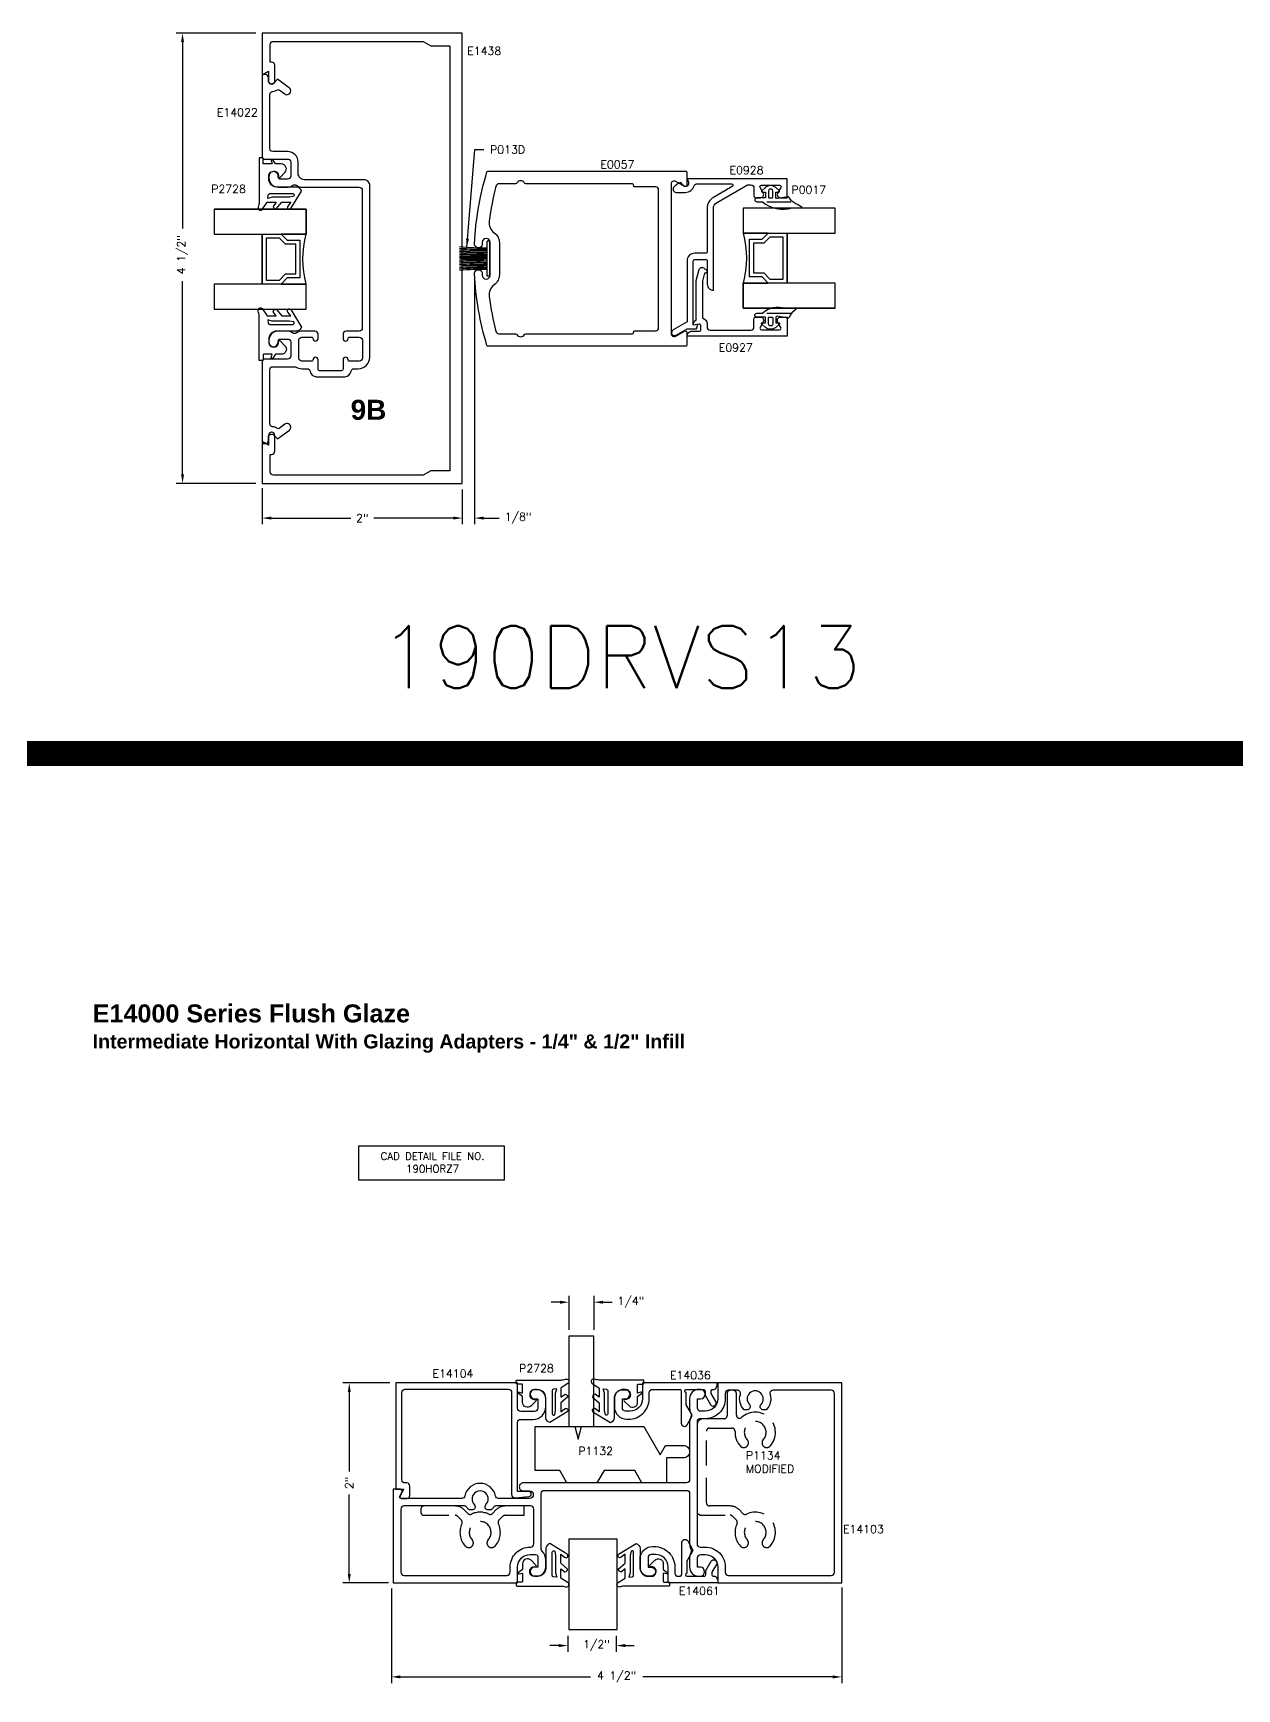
# Model space of a CAD drawing. Extents: x 0 to 139, y -24 to 89.
# Drawn here: x 56.32 to 68.36, y 30.19 to 46.74 of the extents above; entities that cross this region are included whole.
import ezdxf

# ---------------------------------------------------------------- set-up
doc = ezdxf.new("R2010")
doc.units = 0
doc.header["$MEASUREMENT"] = 0
doc.linetypes.add('HIDDEN', pattern=[0.375, 0.25, -0.125])
doc.layers.get('DEFPOINTS').update_dxf_attribs({"linetype": 'CONTINUOUS'})
for name, color, linetype in [('R-ANNO-DIMS', 3, 'CONTINUOUS'), ('R-ANNO-TEXT', 6, 'CONTINUOUS'), ('R-DET1', 4, 'CONTINUOUS'), ('R-DET2', 2, 'CONTINUOUS'), ('R-DET3', 5, 'CONTINUOUS'), ('R-OTLN', 1, 'CONTINUOUS'), ('R-PAT1', 5, 'CONTINUOUS'), ('TITLE', 7, 'CONTINUOUS')]:
    doc.layers.add(name, color=color, linetype=linetype)
doc.styles.get("Standard").update_dxf_attribs({"font": 'simplex'})
doc.dimstyles.new('1X', dxfattribs={"dimtxt": 0.08, "dimasz": 0.09, "dimexe": 0.0625, "dimexo": 0.0625, "dimgap": 0.062, "dimtad": 0, "dimdec": 5, "dimzin": 4, "dimtxsty": 'STANDARD', "dimcen": 0, "dimclrd": 256, "dimclre": 256, "dimclrt": 256, "dimazin": 3, "dimtfac": 1, "dimtdec": 5, "dimtofl": 0, "dimtmove": 0, "dimatfit": 3, "dimtolj": 1, "dimtzin": 4})

# ---------------------------------------------------------------- blocks, each defined once
blk = doc.blocks.new('*D50')
at = {"layer": 'DEFPOINTS', "color": 0}
for p in [(60.735, 44.331), (60.613, 42.236), (60.735, 41.889)]:
    blk.add_point(p, dxfattribs=at)
at = {"layer": 'R-ANNO-DIMS'}
for p, q in [((60.735, 44.268), (60.735, 41.827)), ((60.613, 42.173), (60.613, 41.827)), ((60.523, 41.889), (60.433, 41.889)), ((60.825, 41.889), (60.982, 41.889))]:
    blk.add_line(p, q, dxfattribs=at)
for points in [[(60.523, 41.904), (60.523, 41.874), (60.613, 41.889)], [(60.825, 41.904), (60.825, 41.874), (60.735, 41.889)]]:
    blk.add_solid(points, dxfattribs=at)
at = {"layer": 'R-ANNO-DIMS', "insert": (61.17, 41.889), "char_height": 0.08, "attachment_point": 5}
blk.add_mtext('\\A1;1/8"', dxfattribs=at)
blk = doc.blocks.new('*D48')
at = {"layer": 'DEFPOINTS', "color": 0}
for p in [(57.816, 46.736), (58.613, 46.736), (58.613, 42.236)]:
    blk.add_point(p, dxfattribs=at)
at = {"layer": 'R-ANNO-DIMS'}
for p, q in [((58.55, 46.736), (57.753, 46.736)), ((57.816, 46.646), (57.816, 44.782)), ((57.816, 42.326), (57.816, 44.258)), ((58.55, 42.236), (57.753, 42.236))]:
    blk.add_line(p, q, dxfattribs=at)
for points in [[(57.801, 46.646), (57.831, 46.646), (57.816, 46.736)], [(57.801, 42.326), (57.831, 42.326), (57.816, 42.236)]]:
    blk.add_solid(points, dxfattribs=at)
at = {"layer": 'R-ANNO-DIMS', "insert": (57.816, 44.52), "char_height": 0.08, "attachment_point": 5, "rotation": 90}
blk.add_mtext('\\A1;4 1/2"', dxfattribs=at)
blk = doc.blocks.new('*D49')
at = {"layer": 'DEFPOINTS', "color": 0}
for p in [(58.613, 42.25), (60.613, 42.236), (58.613, 41.889)]:
    blk.add_point(p, dxfattribs=at)
at = {"layer": 'R-ANNO-DIMS'}
for p, q in [((58.613, 42.188), (58.613, 41.827)), ((60.613, 42.173), (60.613, 41.827)), ((58.703, 41.889), (59.497, 41.889)), ((60.523, 41.889), (59.728, 41.889))]:
    blk.add_line(p, q, dxfattribs=at)
for points in [[(58.703, 41.904), (58.703, 41.874), (58.613, 41.889)], [(60.523, 41.904), (60.523, 41.874), (60.613, 41.889)]]:
    blk.add_solid(points, dxfattribs=at)
at = {"layer": 'R-ANNO-DIMS', "insert": (59.613, 41.889), "char_height": 0.08, "attachment_point": 5}
blk.add_mtext('\\A1;2"', dxfattribs=at)
blk = doc.blocks.new('*D64')
at = {"layer": 'DEFPOINTS', "color": 0}
for p in [(59.904, 31.251), (64.407, 31.263), (64.407, 30.307)]:
    blk.add_point(p, dxfattribs=at)
at = {"layer": 'R-ANNO-DIMS'}
for p, q in [((59.904, 31.189), (59.904, 30.244)), ((64.407, 31.2), (64.407, 30.244)), ((59.994, 30.307), (61.894, 30.307)), ((64.317, 30.307), (62.418, 30.307))]:
    blk.add_line(p, q, dxfattribs=at)
for points in [[(59.994, 30.322), (59.994, 30.292), (59.904, 30.307)], [(64.317, 30.322), (64.317, 30.292), (64.407, 30.307)]]:
    blk.add_solid(points, dxfattribs=at)
at = {"layer": 'R-ANNO-DIMS', "insert": (62.156, 30.307), "char_height": 0.08, "attachment_point": 5}
blk.add_mtext('\\A1;4 1/2"', dxfattribs=at)
blk = doc.blocks.new('*D65')
at = {"layer": 'DEFPOINTS', "color": 0}
for p in [(59.483, 33.245), (59.949, 33.245), (59.939, 31.246)]:
    blk.add_point(p, dxfattribs=at)
at = {"layer": 'R-ANNO-DIMS'}
for p, q in [((59.887, 33.245), (59.42, 33.245)), ((59.483, 33.155), (59.483, 32.361)), ((59.483, 31.336), (59.483, 32.13)), ((59.876, 31.246), (59.42, 31.246))]:
    blk.add_line(p, q, dxfattribs=at)
for points in [[(59.468, 33.155), (59.498, 33.155), (59.483, 33.245)], [(59.468, 31.336), (59.498, 31.336), (59.483, 31.246)]]:
    blk.add_solid(points, dxfattribs=at)
at = {"layer": 'R-ANNO-DIMS', "insert": (59.483, 32.246), "char_height": 0.08, "attachment_point": 5, "rotation": 90}
blk.add_mtext('\\A1;2"', dxfattribs=at)
blk = doc.blocks.new('*D205')
at = {"layer": 'DEFPOINTS', "color": 0}
for p in [(61.667, 30.78), (62.152, 30.78), (62.152, 30.62)]:
    blk.add_point(p, dxfattribs=at)
at = {"layer": 'R-ANNO-DIMS'}
for p, q in [((61.577, 30.62), (61.487, 30.62)), ((61.667, 30.717), (61.667, 30.557)), ((62.152, 30.717), (62.152, 30.557)), ((62.242, 30.62), (62.332, 30.62))]:
    blk.add_line(p, q, dxfattribs=at)
for points in [[(61.577, 30.635), (61.577, 30.605), (61.667, 30.62)], [(62.242, 30.635), (62.242, 30.605), (62.152, 30.62)]]:
    blk.add_solid(points, dxfattribs=at)
at = {"layer": 'R-ANNO-DIMS', "insert": (61.953, 30.62), "char_height": 0.08, "attachment_point": 5}
blk.add_mtext('\\A1;1/2"', dxfattribs=at)
blk = doc.blocks.new('*D206')
at = {"layer": 'DEFPOINTS', "color": 0}
for p in [(61.93, 34.052), (61.68, 33.714), (61.93, 33.714)]:
    blk.add_point(p, dxfattribs=at)
at = {"layer": 'R-ANNO-DIMS'}
for p, q in [((61.68, 33.776), (61.68, 34.115)), ((61.93, 33.776), (61.93, 34.115)), ((61.59, 34.052), (61.5, 34.052)), ((62.02, 34.052), (62.11, 34.052))]:
    blk.add_line(p, q, dxfattribs=at)
for points in [[(61.59, 34.067), (61.59, 34.037), (61.68, 34.052)], [(62.02, 34.067), (62.02, 34.037), (61.93, 34.052)]]:
    blk.add_solid(points, dxfattribs=at)
at = {"layer": 'R-ANNO-DIMS', "insert": (62.298, 34.052), "char_height": 0.08, "attachment_point": 5}
blk.add_mtext('\\A1;1/4"', dxfattribs=at)
blk = doc.blocks.new('P013')
at = {"layer": 'R-DET2'}
for p, q in [((60.863, 44.307), (60.863, 44.657)), ((60.888, 44.657), (60.863, 44.657)), ((60.888, 44.307), (60.888, 44.657)), ((60.863, 44.482), (60.587, 44.482)), ((60.888, 44.307), (60.863, 44.307))]:
    blk.add_line(p, q, dxfattribs=at)
for centre, radius, start, end in [((60.806, 46.559), 1.969, 263.6003, 271.6641), ((60.806, 46.545), 1.969, 263.6003, 271.6641), ((60.793, 47.227), 2.661, 265.5435, 271.5038), ((60.793, 47.211), 2.661, 265.5435, 271.5038), ((60.782, 48.19), 3.652, 266.9284, 271.2698), ((60.782, 48.175), 3.652, 266.9284, 271.2698), ((60.737, 49.396), 4.887, 268.2351, 271.4785), ((60.725, 53.24), 8.744, 269.0929, 270.9054), ((60.725, 35.725), 8.744, 89.0946, 90.9071), ((60.737, 39.569), 4.887, 88.5215, 91.7649), ((60.782, 40.79), 3.652, 88.7302, 93.0716), ((60.782, 40.775), 3.652, 88.7302, 93.0716), ((60.793, 41.753), 2.661, 88.4962, 94.4565), ((60.793, 41.738), 2.661, 88.4962, 94.4565), ((60.806, 42.419), 1.969, 88.3359, 96.3997), ((60.806, 42.406), 1.969, 88.3359, 96.3997)]:
    blk.add_arc(centre, radius, start, end, dxfattribs=at)
blk = doc.blocks.new('P2728_GASKET')
at = {"layer": 'R-DET2'}
blk.add_lwpolyline([(86.461, 33.362), (86.567, 33.537, 0.301952), (86.52, 33.577), (86.32, 33.577, -0.414214), (86.24, 33.657), (86.24, 33.695, -0.388879), (86.276, 33.735), (86.292, 33.736, -0.440011), (86.336, 33.696), (86.336, 33.682, 0.668179), (86.353, 33.675), (86.401, 33.724, 0.668179), (86.366, 33.809), (86.307, 33.809), (86.279, 33.849, 0.836323), (86.264, 33.842), (86.273, 33.809), (86.189, 33.809, -0.414214), (86.183, 33.815), (86.183, 33.865, 0.414214), (86.177, 33.871), (86.149, 33.871, 0.414214), (86.143, 33.865), (86.143, 33.427, -0.083245), (86.135, 33.378), (86.135, 33.378)], format="xyb", dxfattribs=at)
blk.add_lwpolyline([(86.235, 33.499, -0.372312), (86.249, 33.512), (86.48, 33.512, -0.668179), (86.49, 33.486), (86.448, 33.478), (86.274, 33.478), (86.23, 33.465)], format="xyb", close=True, dxfattribs=at)
for points in [[(86.174, 33.352), (86.223, 33.426), (86.314, 33.426), (86.283, 33.384)], [(86.313, 33.359), (86.371, 33.426), (86.462, 33.426), (86.431, 33.388)]]:
    blk.add_lwpolyline(points, dxfattribs=at)
at = {"layer": 'R-DET2', "ltscale": 0.1}
for centre, radius, start, end in [((86.157, 33.369), 0.0237, 157.7655, 314.5007), ((86.313, 33.388), 0.0297, 188.4603, 270), ((86.446, 33.375), 0.0199, 139.7022, 319.7022)]:
    blk.add_arc(centre, radius, start, end, dxfattribs=at)

msp = doc.modelspace()

# ---------------------------------------------------------------- linework, layer by layer
at = {"layer": 'R-ANNO-TEXT'}
msp.add_lwpolyline([(59.5788468, 35.6140928), (61.0303268, 35.6140928), (61.0303268, 35.27203), (59.5788468, 35.27203)], close=True, dxfattribs=at)
at = {"layer": 'R-DET1'}
for points in [[(58.9723156, 45.3330993), (58.9723156, 45.4350993), (58.9723156, 45.4460993, 0.414151258), (58.8663156, 45.5520993), (58.7183156, 45.5520993, -0.4133333333), (58.6883156, 45.5820993), (58.6883156, 46.1217993, -0.3842927381), (58.7163156, 46.1525993, 0.1250270914), (58.7645156, 46.1695993, -0.3082190999), (58.7817156, 46.1690993), (58.8374156, 46.1275993, 0.6157428407), (58.8973156, 46.1576993), (58.8973156, 46.1608993, 0.2391768851), (58.8848156, 46.1857993), (58.7661156, 46.2740993), (58.7282156, 46.2361993, -0.667873573), (58.6753156, 46.2580993), (58.6753156, 46.2900993, 0.4161327233), (58.6443156, 46.3210993), (58.6133156, 46.3210993), (58.6133156, 45.4970993, 0.4142135624), (58.6333156, 45.4770993), (58.8663156, 45.4770993, -0.4161327233), (58.8973156, 45.4460993), (58.8973156, 45.3070993, -0.4129032258), (58.8663156, 45.2760993), (58.7923156, 45.2760993, -0.4142135624), (58.7723156, 45.2960993), (58.7723156, 45.3044993, 1.0118394562), (58.6793156, 45.3055993), (58.6793156, 45.2890993, 0.4139789032), (58.7723156, 45.1960993), (58.8526156, 45.1960993, 0.1438656715), (58.9201156, 45.2159993, -0.2925397147), (58.9536156, 45.2159993, 0.1430626198), (59.0211156, 45.1960993), (59.5823156, 45.1960993, -0.4161327233), (59.6133156, 45.1650993), (59.6133156, 43.7890993, -0.4129032258), (59.5823156, 43.7580993), (59.4519233, 43.7570997, 0.4142135624), (59.4209233, 43.7260997), (59.4209233, 43.6820997, 0.4142135624), (59.4459233, 43.6570997, 0.4142135624), (59.4709233, 43.6820997, -0.4142135624), (59.4859233, 43.6970997), (59.5829233, 43.6970997, -0.4142135624), (59.6139233, 43.6660997), (59.6139233, 43.4880997, -0.4142135624), (59.5829233, 43.4570997), (59.4859233, 43.4570997, -0.4142135624), (59.4709233, 43.4720997, 0.4142135624), (59.4459233, 43.4970997, 0.4142135624), (59.4209233, 43.4720997), (59.4209233, 43.3770994, -0.4142135624), (59.4059233, 43.3620994), (59.1859233, 43.3620994, -0.4142135624), (59.1709233, 43.3770994), (59.1709233, 43.4720997, 0.4142135624), (59.1459233, 43.4970997, 0.4142135624), (59.1209233, 43.4720997, -0.4142135624), (59.1059233, 43.4570997), (59.0089233, 43.4570997, -0.4142135624), (58.9779233, 43.4880997), (58.9779233, 43.6660997, -0.4142135624), (59.0089233, 43.6970997), (59.1059233, 43.6970997, -0.4142135624), (59.1209233, 43.6820997, 0.4142135624), (59.1459233, 43.6570997, 0.4142135624), (59.1709233, 43.6820997), (59.1709233, 43.7260997, 0.4142135794), (59.1399233, 43.7570997), (59.0211156, 43.7580993), (59.0211156, 43.7580993, 0.1444870806), (58.9536156, 43.7382993, -0.2925397147), (58.9201156, 43.7382993, 0.1452865705), (58.8526156, 43.7580993), (58.7723156, 43.7580993, 0.4150537634), (58.6793156, 43.6650993), (58.6793156, 43.6485993, 1.0129010917), (58.7723156, 43.6497993), (58.7723156, 43.6580993, -0.4142135624), (58.7923156, 43.6780993), (58.8663156, 43.6780993, -0.4161327233), (58.8973156, 43.6470993), (58.8973156, 43.5080993, -0.4129032258), (58.8663156, 43.4770993), (58.6333156, 43.4770993, 0.4142135624), (58.6133156, 43.4570993), (58.6133156, 42.6330993), (58.6443156, 42.6330993, 0.4129032258), (58.6753156, 42.6640993), (58.6753156, 42.6960993, -0.6690389661), (58.7282156, 42.7180993), (58.7661156, 42.6800993), (58.8848156, 42.7684993, 0.2383281561), (58.8973156, 42.7932993), (58.8973156, 42.7965993, 0.6157428407), (58.8374156, 42.8266993), (58.7817156, 42.7851993, -0.3082190999), (58.7645156, 42.7846993, 0.1213374475), (58.7163156, 42.8016993, -0.3842927381), (58.6883156, 42.8324993), (58.6883156, 43.3720993, -0.4164105801), (58.7182891, 43.4020994), (58.9348968, 43.4020994, -0.1327057146), (58.9505078, 43.3978818, 0.1327057146), (59.0089233, 43.3820997), (59.0608363, 43.3820997, -0.3737096001), (59.091532, 43.3554329, 0.3737096001), (59.1529233, 43.3020994), (59.4389233, 43.3020994, 0.3737096001), (59.5003146, 43.3554329, -0.3737096001), (59.5310103, 43.3820997), (59.5723156, 43.3820997, 0.4142135624), (59.6883156, 43.4980997), (59.6883156, 45.2110993, 0.4150009834), (59.6283156, 45.2710993), (59.0343156, 45.2710993, -0.4145170493)], [(63.1235385, 44.504883), (63.1235385, 44.9868969, -0.2679441748), (63.1545385, 45.0405909), (63.4627543, 45.2185389), (63.4975386, 45.2185389, -0.4142135624), (63.5285386, 45.1875389), (63.5285386, 45.1055389, 0.4142135624), (63.5435386, 45.0905389), (63.5955386, 45.0905389, 0.5773502019), (63.6223854, 45.1370389), (63.5900538, 45.1930389, -0.5773502019), (63.6030442, 45.2155389), (63.7850331, 45.2155389, -0.5773519876), (63.7980235, 45.1930388), (63.7656916, 45.1370391, 0.5773519876), (63.7925383, 45.0905389), (63.8595385, 45.0905389), (63.8595385, 45.2805389), (62.8595386, 45.2805389), (62.873325, 45.2460436, -0.8690756106), (62.8200477, 45.2155335), (62.7975389, 45.2445391, 0.1233324455), (62.7272148, 45.1958659, 0.6447667401), (62.7504706, 45.1445389), (62.8445385, 45.144539, 0.3306536284), (62.9306912, 45.2085059, -0.3306533202), (62.960366, 45.2305389), (63.3035571, 45.2305389, -0.7673263224), (63.3110571, 45.2025485), (63.1240385, 45.0945729, 0.2679502201), (63.0615385, 44.9863199), (63.0615385, 44.551539, -0.4142135624), (63.0455385, 44.535539), (62.9375385, 44.535539, 0.4142135624), (62.8595385, 44.457539), (62.8595385, 43.8504261), (62.7200385, 43.7698857, 1), (62.7510385, 43.7161921), (62.8595386, 43.7788347), (62.9552129, 43.7788347), (62.9675385, 43.8248347), (62.9215385, 43.8167236), (62.9215385, 44.457539, -0.4142135624), (62.9375385, 44.473539), (63.0455385, 44.473539, -0.4142135624), (63.0615385, 44.457539), (63.0615385, 44.227539, 0.4142135624), (63.1235385, 44.165539)], [(63.7925384, 43.8967235), (63.8595384, 43.8967235), (63.8595384, 43.7067235), (62.8595386, 43.7067235, -0.4142136795), (62.9095386, 43.7567235), (62.9825385, 43.7567236, 0.4142135624), (62.9975385, 43.7717236), (62.9975385, 43.8122482, 0.4663063931), (62.9799338, 43.8270203), (62.9215385, 43.8167236, -0.2521277737), (62.9515388, 43.8687233), (62.9515384, 44.2637237), (62.980483, 44.3717464, -0.7157527911), (63.0390328, 44.3756556, -1.1795036867), (63.0351941, 44.3363812), (63.0135384, 44.2555602), (63.0135384, 43.8900208, -0.3397134022), (63.0595385, 43.8301244), (63.0595385, 43.7997236, 0.4142135232), (63.0905385, 43.7687236), (63.4975384, 43.7687236, 0.4142136569), (63.5285384, 43.7997236), (63.5285384, 43.8817235, -0.4142135624), (63.5435384, 43.8967235), (63.5955384, 43.8967235, -0.5773651401), (63.6223845, 43.8502223), (63.5900536, 43.7942236, 0.5773517472), (63.6030439, 43.7717235), (63.785033, 43.7717236, 0.5773513623), (63.7980233, 43.7942235), (63.7657895, 43.8500552, -0.5794456886), (63.7925384, 43.8967235, 1)], [(61.3221587, 32.8812007, 0.4144), (61.4471587, 33.0062007), (61.4471587, 33.0862007, 0.4139789032), (61.3541587, 33.1792007), (61.3376587, 33.1792007, 1), (61.3376587, 33.0862007), (61.3671587, 33.0862007), (61.3671587, 32.9922007, -0.4129032258), (61.3361587, 32.9612007), (61.1971587, 32.9612007, -0.4129032258), (61.1661587, 32.9922007), (61.1661587, 33.2452007), (59.9490587, 33.2452007), (59.9490587, 32.1832007), (60.0240587, 32.1832007), (59.9914587, 32.1128007, 0.5484584395), (60.0060587, 32.0902007), (60.0590587, 32.0902007, 0.4133333333), (60.0890587, 32.1202007), (60.0890587, 32.1832007), (60.0890587, 32.2142007, 0.4129032258), (60.0580587, 32.2452007), (60.0390587, 32.2452007, -0.4133333333), (60.0090587, 32.2752007), (60.0090587, 33.1522007, -0.4129032258), (60.0400587, 33.1832007), (61.0751587, 33.1832007, -0.4129032258), (61.1061587, 33.1522007), (61.1061587, 32.1290007, 0.4379270187), (61.1396587, 32.0981007), (61.2799587, 32.1093007, 0.963981017), (61.2780587, 32.1592007), (61.1661587, 32.1592007), (61.1661587, 32.8502007, -0.4129032258), (61.1971587, 32.8812007), (61.3221587, 32.8812007)], [(63.1466401, 33.0607368), (63.1015881, 33.1387478), (63.1015881, 33.1651997, -0.4142135624), (63.1165881, 33.1801997), (63.1307012, 33.1801997, 0.2678077575), (63.1436877, 33.1876928), (63.1595881, 33.2151997), (63.1595881, 33.2461997), (62.4145881, 33.2461997), (62.4145881, 33.0871997, -0.4142135624), (62.2895881, 32.9621997), (62.2445881, 32.9621997, -0.4129032258), (62.2135881, 32.9931997), (62.2135881, 33.0871997), (62.2430881, 33.0871997, 1), (62.2430881, 33.1801997), (62.2265881, 33.1801997, 0.4150537634), (62.1335881, 33.0871997), (62.1335881, 33.0071997, 0.4120367457), (62.2575881, 32.8821997), (62.2755881, 32.8821997, 0.4142135624), (62.4805881, 33.0871997), (62.4805881, 33.1491997, -0.4142135624), (62.5115881, 33.1801997), (62.7875881, 33.1801997, -0.4142135624), (62.8025881, 33.1651997), (62.8025881, 32.8416997, 0.7660915713), (62.8603881, 32.8261997), (62.9055881, 32.9044997, 0.2613254343), (62.9049881, 32.9365997), (62.8525881, 33.0273997), (62.8525881, 33.1491997, -0.4133333333), (62.8375881, 33.1641997), (62.8375881, 33.1651997, -0.4133333333), (62.8525881, 33.1801997), (63.0245881, 33.1801997, -0.4142135624), (63.0395881, 33.1651997), (63.0395881, 33.1221997), (63.0929401, 33.0297368, 1)], [(63.1533237, 31.4316626), (63.1082717, 31.3536516), (63.1082717, 31.3271997, 0.4142135624), (63.1232717, 31.3121997), (63.1373848, 31.3121997, -0.2678077575), (63.1503712, 31.3047065), (63.1662717, 31.2771997), (63.1662717, 31.2461997), (62.6712717, 31.2461997), (62.6712717, 31.4051997, 0.4142135624), (62.5462717, 31.5301997), (62.5012717, 31.5301997, 0.4129032258), (62.4702717, 31.4991997), (62.4702717, 31.4051997), (62.4997717, 31.4051997, -1), (62.4997717, 31.3121997), (62.4832717, 31.3121997, -0.4150537634), (62.3902717, 31.4051997), (62.3902717, 31.4851997, -0.4120367457), (62.5142717, 31.6101997), (62.5322717, 31.6101997, -0.4142135624), (62.7372717, 31.4051997), (62.7372717, 31.3431997, 0.4142135624), (62.7682717, 31.3121997), (62.7782717, 31.3121997, 0.4142135624), (62.8092717, 31.3431997), (62.8092717, 31.6506997, -0.7660915713), (62.8670717, 31.6661997), (62.9122717, 31.5878997, -0.2613254343), (62.9116717, 31.5557997), (62.8592717, 31.4649997), (62.8592717, 31.3431997, 0.4133333333), (62.8442717, 31.3281997), (62.8442717, 31.3271997, 0.4133333333), (62.8592717, 31.3121997), (63.0312717, 31.3121997, 0.4142135624), (63.0462717, 31.3271997), (63.0462717, 31.3701997), (63.0996237, 31.4626626, -1)]]:
    msp.add_lwpolyline(points, format="xyb", close=True, dxfattribs=at)
at = {"layer": 'R-DET2'}
for points in [[(63.9110787, 44.9900534), (64.0092144, 44.9914478, 0.1022612087), (63.9483535, 45.0308676, -0.1690634905), (63.8794474, 45.0928232, 0.3788088369), (63.8687947, 45.1007041), (63.7634781, 45.0814901, -0.3462419148), (63.7476065, 45.091452), (63.7476065, 45.1455389), (63.7778038, 45.1466498, 0.6086559015), (63.7832072, 45.1597945), (63.7466545, 45.1921052, 0.3786170875), (63.6435586, 45.1921052), (63.6070059, 45.1597945, 0.6086559015), (63.6124093, 45.1466498), (63.6426065, 45.1455389), (63.6426065, 45.0905389), (63.5576065, 45.0905389, 1), (63.5576065, 45.0505389), (63.6126461, 45.0505389, 0.2518350532)], [(63.6876065, 45.1765863, 0.3419987131), (63.6726065, 45.1572214), (63.6726065, 45.0985389, 0.4142135624), (63.6806065, 45.0905389), (63.7096065, 45.0905389, 0.4142135624), (63.7176065, 45.0985389), (63.7176065, 45.1572214, 0.3419987131), (63.7026065, 45.1765863, 0.1270166538)], [(63.8404638, 43.9856092), (63.9385724, 43.9856092, -0.4770370124), (63.9483534, 43.9735281, 0.1493484825), (63.8794472, 43.894439, -0.3788088369), (63.8687946, 43.8865581), (63.7634779, 43.9057722, 0.3462419148), (63.7476064, 43.8958103), (63.7476063, 43.8417234), (63.7778036, 43.8406125, -0.6086559015), (63.7832069, 43.8274677), (63.7466543, 43.7951571, -0.3786170875), (63.6435583, 43.7951572), (63.6070057, 43.8274679, -0.6086559015), (63.6124091, 43.8406126), (63.6426063, 43.8417235), (63.6426064, 43.8967235), (63.5576064, 43.8967236, -1), (63.5576064, 43.9367236), (63.6126459, 43.9367235, -0.2748403796)], [(63.6876063, 43.8106761, -0.3419987131), (63.6726063, 43.830041), (63.6726064, 43.8887234, -0.4142135624), (63.6806064, 43.8967234), (63.7096064, 43.8967234, -0.4142135624), (63.7176064, 43.8887234), (63.7176063, 43.830041, -0.3419987131), (63.7026063, 43.810676, -0.1270166538)], [(62.0315178, 32.3711997), (61.959349, 32.2461997), (61.6596547, 32.2461997), (61.5874859, 32.3711997), (61.341544, 32.3711997), (61.341544, 32.8082007), (61.7378553, 32.8082007), (61.771349, 32.6832007), (61.8048426, 32.8082007), (62.4289813, 32.8082007), (62.5916498, 32.5264507), (62.6457764, 32.6202007), (62.8232707, 32.6202007, -0.4142135624), (62.8852707, 32.5582007), (62.8852707, 32.5572007, -0.4142135624), (62.8232707, 32.4952007), (62.654044, 32.4952007), (62.654044, 32.2461997), (62.409349, 32.2461997), (62.3371802, 32.3711997)]]:
    msp.add_lwpolyline(points, format="xyb", close=True, dxfattribs=at)
for points in [[(63.6567963, 45.0505389), (63.8965724, 45.0507865)], [(58.6528155, 44.6872602), (58.6528155, 44.2672602), (58.784247, 44.2672602), (58.846247, 44.3292602), (58.9478155, 44.3292602), (58.9478155, 44.6252602), (58.846247, 44.6252602), (58.784247, 44.6872602), (58.6528155, 44.6872602)], [(63.8200385, 44.2780549), (63.8200385, 44.6980549), (63.688607, 44.6980549), (63.626607, 44.6360549), (63.5250385, 44.6360549), (63.5250385, 44.3400549), (63.626607, 44.3400549), (63.688607, 44.2780549), (63.8200385, 44.2780549)], [(63.6567962, 43.9367235), (63.8965722, 43.9364756)], [(61.676517, 33.7139376), (61.676517, 32.8082007), (61.926517, 32.8082007), (61.926517, 33.7139376), (61.676517, 33.7139376)], [(61.6764395, 31.6852626), (61.6764395, 30.7795257), (62.1616982, 30.7795257), (62.1616982, 31.6852626), (61.6764395, 31.6852626)]]:
    msp.add_lwpolyline(points, dxfattribs=at)
for points in [[(58.1316152, 44.9772602), (58.131615, 44.7272602), (59.0508155, 44.7272602), (59.0508155, 44.9772602), (58.131615, 44.9772602), (59.0508155, 44.9772602), (59.0508155, 44.7272602), (58.8008155, 44.7272602), (58.8628155, 44.6652602), (58.9878155, 44.6652602), (58.9878155, 44.2892602), (58.8628155, 44.2892602), (58.8008155, 44.2272602), (58.6128155, 44.2272602), (58.6128155, 44.7272602), (58.6128155, 44.2272602), (58.131615, 44.2272602), (58.131615, 43.9772602), (59.0508155, 43.9772602), (59.0508155, 44.2272602), (58.8008155, 44.2272602), (59.0508155, 44.2272602, -0.1233101835), (59.0508155, 44.7272602, 1.5690044203)], [(64.3412389, 43.9880549), (64.3412391, 44.2380549), (63.4220385, 44.2380549), (63.4220385, 43.9880549), (64.3412391, 43.9880549), (63.4220385, 43.9880549), (63.4220385, 44.2380549), (63.6720385, 44.2380549), (63.6100385, 44.3000549), (63.4850385, 44.3000549), (63.4850385, 44.6760549), (63.6100385, 44.6760549), (63.6720385, 44.7380549), (63.8600385, 44.7380549), (63.8600385, 44.2380549), (63.8600385, 44.7380549), (64.3412391, 44.7380549), (64.3412391, 44.9880549), (63.4220385, 44.9880549), (63.4220385, 44.7380549), (63.6720385, 44.7380549), (63.4220385, 44.7380549, -0.1233101835), (63.4220385, 44.2380549, 1.5690044203)]]:
    msp.add_lwpolyline(points, format="xyb", dxfattribs=at)
at = {"layer": 'R-DET3', "linetype": 'HIDDEN'}
msp.add_lwpolyline([(62.9604953, 31.9221907), (62.9754953, 31.9371907), (62.9904953, 31.9221907), (63.2919171, 31.9221907, -0.1989123674), (63.3138374, 31.913111), (63.3532642, 31.8736842, -0.3180460654), (63.3593072, 31.8383828, 0.3065542285), (63.3928288, 31.6144599, 0.5062303828), (63.4673273, 31.6226848, 0.3278181232), (63.4612855, 31.6774098, -2.2780811719), (63.6217538, 31.6774098, 0.3278181232), (63.615712, 31.6226848, 0.5062303828), (63.6902105, 31.6144599, 0.8256018173), (63.4543266, 31.9334021, -0.3180460654), (63.4190252, 31.9394451), (63.3795983, 31.9788719, 0.1989123674), (63.2919171, 32.0151907), (63.0845236, 32.0151907, -0.4142135624), (63.0535236, 32.0461907), (63.0535236, 32.7628541, -0.4142135624), (63.0845236, 32.7938541), (63.3088118, 32.7938541, -0.4289597164), (63.3397729, 32.7613022, 0.2010444958), (63.3928288, 32.6144599, 0.0616447566), (63.4015346, 32.6070651, 0.4311315419), (63.4673273, 32.6226848, 0.3278181232), (63.4612855, 32.6774098, -2.2780811719), (63.6217538, 32.6774098, 0.3278181232), (63.615712, 32.6226848, 0.5062303828), (63.6902105, 32.6144599, 0.956981471), (63.4054081, 32.9004466, -0.6516590583), (63.3535196, 32.9233524), (63.3535196, 33.1401897, 0.4142135624), (63.3225196, 33.1711897), (63.2915196, 33.1711897, 0.4142135624), (63.2605196, 33.1401897), (63.2605196, 32.9178541, -0.4142135624), (63.2295196, 32.8868541), (63.0225236, 32.8868541, 0.4142135624), (62.9605236, 32.8248541), (62.9605236, 31.9222191)], format="xyb", dxfattribs=at)
msp.add_lwpolyline([(61.2299096, 31.9221907), (61.2299096, 32.0151907), (61.0415364, 32.0151907, 0.1989123674), (60.9531481, 31.978579), (60.9140141, 31.9394451, -0.3180460654), (60.8787127, 31.9334021, 0.2269397181), (60.7043266, 31.9334021, -0.3180460654), (60.6690252, 31.9394451), (60.6298812, 31.978589, 0.1989123674), (60.5414929, 32.0152007), (60.2295196, 32.0152007, 0.4142135624), (60.1985196, 31.9842007), (60.1985196, 31.9532007, 0.4142135624), (60.2295196, 31.9222007), (60.5419071, 31.9222007, -0.1989123674), (60.5638274, 31.913121), (60.6032642, 31.8736842, -0.3180460654), (60.6093072, 31.8383828, 0.3065542285), (60.6428288, 31.6144599, 0.5062303828), (60.7173273, 31.6226848, 0.3278181232), (60.7112855, 31.6774098, -2.2780811719), (60.8717538, 31.6774098, 0.3278181232), (60.865712, 31.6226848, 0.5062303828), (60.9402105, 31.6144599, 0.3065542285), (60.9737321, 31.8383828, -0.3180460654), (60.9797751, 31.8736842), (61.0192019, 31.913111, -0.1989123674), (61.0411222, 31.9221907)], format="xyb", close=True, dxfattribs=at)
at = {"layer": 'R-OTLN'}
for points in [[(60.4879544, 42.3616718), (60.2987213, 42.3616718), (60.2224543, 42.3182718), (58.7237543, 42.3182718, -0.4110106824), (58.6929543, 42.3492718), (58.6929543, 42.5255718), (58.7069543, 42.5255718, 0.4129032258), (58.7379543, 42.5565718), (58.7379543, 42.7159718, 1), (58.6759543, 42.7159718), (58.6759543, 42.6165718), (58.6129543, 42.6529718), (58.6129543, 42.2359718), (60.6129543, 42.2359718), (60.6129543, 46.7359718), (58.6129543, 46.7359718), (58.6129543, 46.3189718), (58.6759543, 46.3553718), (58.6759543, 46.2559718, 1), (58.7379543, 46.2559718), (58.7379543, 46.4153718, 0.4129032258), (58.7069543, 46.4463718), (58.6929543, 46.4463718), (58.6929543, 46.6226718, -0.4110106824), (58.7237543, 46.6536718), (60.2224543, 46.6536718), (60.2987213, 46.6102718), (60.4886543, 46.6102718)], [(60.8595279, 45.3485726, -0.3306456113), (60.8691004, 45.3556798), (62.846262, 45.3556798, -0.4142209144), (62.856262, 45.3456796), (62.8562581, 45.2167237, -0.5773517823), (62.8337581, 45.2037334), (62.7467582, 45.2539633, 0.5773517823), (62.7002581, 45.2271166), (62.7002595, 43.7343315, 0.5773500582), (62.7467595, 43.7074847), (62.8337595, 43.7577141, -0.5773500582), (62.8562595, 43.7447237), (62.856262, 43.6156801, -0.4142209097), (62.846262, 43.6056798), (60.8691269, 43.6056798, -0.3306371009), (60.8595545, 43.6127867, -0.0609608094), (60.735003, 44.3308865, -1.0253006288), (60.8126827, 44.3328276), (60.8126827, 44.3163583, 1), (60.8906717, 44.3163583), (60.8906717, 44.3157648), (60.8906717, 44.6443638, 1), (60.8126717, 44.6443638), (60.8126717, 44.628552, -1.0252888253), (60.7349996, 44.630492, -0.060958885)], [(60.9496411, 45.2075165, 0.0309891316), (60.8811386, 44.8581357, 0.2759247889), (60.9318643, 44.7403961, -0.2408117177), (60.9836717, 44.6390657), (60.9836717, 44.3222939, -0.2407978627), (60.9318696, 44.2209674, 0.2759186066), (60.8811497, 44.103228, 0.0309897613), (60.9496643, 43.7538421, 0.3411829066), (60.9796571, 43.7306798), (61.1458621, 43.7306798, -0.2743957275), (61.1590288, 43.7228657, 0.5934760569), (61.2336405, 43.7228657, -0.2743957275), (61.2468073, 43.7306798), (62.3102622, 43.7306798, 0.4240125356), (62.3252539, 43.7461798, -0.4240125356), (62.3402455, 43.7616798), (62.5442622, 43.7616798, 0.4142135624), (62.5752622, 43.7926798), (62.5752622, 45.1686798, 0.4142135624), (62.5442622, 45.1996798), (62.3402622, 45.1996798, -0.4240125356), (62.3252705, 45.2151798, 0.4240125356), (62.3102789, 45.2306798), (61.2467073, 45.2306798, -0.2743957275), (61.2335405, 45.238494, 0.5934760569), (61.1589288, 45.238494, -0.2743957275), (61.1457621, 45.2306798), (60.9796342, 45.2306798, 0.3411918154)], [(62.8542707, 32.1711997, -0.4142135624), (62.8852707, 32.1401997), (62.8852707, 31.6361997, 0.1265151191), (62.8990398, 31.5826539, -0.2571461386), (62.8990398, 31.5527455, 0.1265151191), (62.8852707, 31.4991997), (62.8852707, 31.4051996, 0.4142132454), (62.9782717, 31.3121987), (62.9947717, 31.3121997, 0.8637118889), (62.9947717, 31.4051997), (62.9652707, 31.4052015), (62.9652707, 31.4991997, -0.4142135624), (62.9962707, 31.5301997), (63.0412717, 31.5301997, -0.4142135624), (63.1662717, 31.4051997), (63.1662717, 31.2461997), (64.4082717, 31.2461997), (64.4082717, 33.2461997), (63.1662717, 33.2461997), (63.1662717, 33.0871997, -0.4142135624), (63.0412717, 32.9621997), (62.9962707, 32.9621997, -0.4142135624), (62.9652707, 32.9931997), (62.9652707, 33.0871987), (62.9947717, 33.0871987, 1), (62.9947717, 33.1801987), (62.9782717, 33.1801997, 0.4142198612), (62.8852707, 33.0871987), (62.8852707, 32.9931997, 0.1265151191), (62.8990398, 32.9396539, -0.2571461386), (62.8990398, 32.9097455, 0.1265151191), (62.8852707, 32.8561997), (62.8852707, 32.2771997, -0.4142135624), (62.8542707, 32.2461997), (61.2226557, 32.2461997, 0.4142135624), (61.1826557, 32.2061997, 0.4142135624), (61.2226557, 32.1661997), (61.2856557, 32.1661997, -0.4142135624), (61.3226557, 32.1291997), (61.3226557, 32.1277007, -0.4142135624), (61.2856557, 32.0907007), (60.9746589, 32.0907007, -0.3577911887), (60.9442549, 32.1156513, 0.8206356711), (60.6382765, 32.1156513, -0.3577911887), (60.6078725, 32.0907007), (60.0001067, 32.0907007, -0.5773640241), (59.9871157, 32.1132007), (60.0162717, 32.1636997), (59.9962717, 32.1837007), (59.9232717, 32.1837007), (59.9232717, 31.2461997), (61.1662717, 31.2461997), (61.1662717, 31.4051997, -0.4142135624), (61.2912717, 31.5301997), (61.3462727, 31.5301997, -0.4849835403), (61.3672727, 31.4991997), (61.3672727, 31.4051997), (61.3377717, 31.4051997, 1), (61.3377717, 31.3121997), (61.3542727, 31.3121997, 0.4142135624), (61.4472727, 31.4051997), (61.4472727, 31.4751997, 0.1963699188), (61.4115219, 31.5627187, -0.1963699188), (61.4026557, 31.5844234), (61.4026557, 32.1401997, -0.4142135624), (61.4336557, 32.1711997)], [(63.4602723, 32.9761997), (63.4307239, 32.9761997, -0.276019293), (63.3926247, 33.1311134, 0.5042825245), (63.3629862, 33.1711997), (63.2722717, 33.1711997, 0.4142135624), (63.2412717, 33.1401997), (63.2412717, 33.0871997, -0.4142135624), (63.0412717, 32.8871997), (62.9912707, 32.8871997, 0.4142135624), (62.9602707, 32.8561997), (62.9602707, 31.6361997, 0.4142135624), (62.9912707, 31.6051997), (63.0412717, 31.6051997, -0.4142135624), (63.2412717, 31.4051997), (63.2412717, 31.3521997, 0.4142135624), (63.2722717, 31.3211997), (64.3022717, 31.3211997, 0.4142135624), (64.3332717, 31.3521997), (64.3332717, 33.1401997, 0.4142135624), (64.3022717, 33.1711997), (63.7196039, 33.1711997, 0.5042825245), (63.6899655, 33.1311134, -0.2760198718), (63.651866, 32.9761995), (63.6223192, 32.9761987, -0.2679560861), (63.5954717, 32.9916987), (63.594847, 32.9927806, -0.333904179), (63.5993408, 33.0297595, 2.3477320348), (63.4832493, 33.0297595, -0.333904179), (63.4877431, 32.9927806), (63.4871191, 32.9916997, -0.2679491924)], [(60.8722657, 31.9761997, -0.6757771741), (60.8496655, 32.0291001, 2.3476027329), (60.7328658, 32.0291001, -0.6757771741), (60.7102657, 31.9761997), (60.6796922, 31.9761997, -0.0516171452), (60.6597293, 32.001364, 0.2562196458), (60.6335886, 32.0157007), (60.0292717, 32.0157007, 0.4142135624), (59.9982717, 31.9847007), (59.9982717, 31.3521997, 0.4142135624), (60.0292717, 31.3211997), (61.0602717, 31.3211997, 0.4142135624), (61.0912717, 31.3521997), (61.0912717, 31.4051997, -0.4142135624), (61.2912717, 31.6051997), (61.2966557, 31.6051997, 0.4142135624), (61.3276557, 31.6361997), (61.3276557, 31.9847007, 0.4142135624), (61.2966557, 32.0157007), (60.9489427, 32.0157007, 0.2562196458), (60.9228021, 32.001364, -0.0516171452), (60.9028392, 31.9761997)]]:
    msp.add_lwpolyline(points, format="xyb", close=True, dxfattribs=at)
at = {"layer": 'TITLE', "const_width": 0.25}
msp.add_lwpolyline([(0.25, 39.5371733), (138.9080005, 39.5371733)], dxfattribs=at)

# ---------------------------------------------------------------- block references
at = {"layer": 'R-DET2'}
msp.add_blockref('P2728_GASKET', (-27.5616961, 11.6194338), dxfattribs=at)
at = {"layer": 'R-DET2', "xscale": -1}
for p, rotation in [((-27.5616961, 77.3347648), 180), ((95.0238243, 119.4171529), 90), ((28.8136061, -54.9277524), 270)]:
    msp.add_blockref('P2728_GASKET', p, dxfattribs=dict(at, rotation=rotation))
at = {"layer": 'R-DET2'}
for p, rotation in [((28.5569226, 119.4171529), 270), ((95.0238243, -54.9277524), 90)]:
    msp.add_blockref('P2728_GASKET', p, dxfattribs=dict(at, rotation=rotation))
at = {"layer": 'R-PAT1'}
msp.add_blockref('P013', (0, 0), dxfattribs=at)

# ---------------------------------------------------------------- texts
at = {"layer": 'R-ANNO-TEXT', "char_height": 0.08}
for s, insert, attachment_point in [('\\A1;E1438', (61.0019759, 46.5577109), 6), ('E14022', (58.5678784, 45.9439987), 6), ('\\A1;P013D', (60.8904624, 45.5717474), 4), ('E0057', (62.3333843, 45.4231791), 6), ('\\A1;E0928', (63.6240982, 45.3662829), 6), ('P2728', (58.4487682, 45.1786021), 6), ('\\A1;P0017', (63.9036348, 45.1704071), 4), ('E0927', (63.5168472, 43.5928293), 6), ('\\A1;P2728', (61.5276148, 33.3911234), 6), ('E14104', (60.7238043, 33.3388341), 6), ('\\A1;E14036', (63.0973364, 33.3223375), 6), ('\\A1;P1132', (62.1189411, 32.5651896), 6), ('P1134\\PMODIFIED', (63.4478666, 32.4542145), 4), ('\\A1;E14103', (64.8268854, 31.7843644), 6), ('E14061', (63.1865993, 31.1668355), 6)]:
    msp.add_mtext(s, dxfattribs=dict(at, insert=insert, attachment_point=attachment_point))
at = {"layer": 'R-ANNO-TEXT'}
for s, insert, char_height, width, attachment_point in [('{\\fArial|b1|i0|c0|p34;9B}', (59.8537304, 43.0712539, 6.2106922), 0.2, 7.44, 3), ('CAD DETAIL FILE NO.\\P190HORZ7', (60.3155291, 35.5485101), 0.075, 1.875, 2)]:
    msp.add_mtext(s, dxfattribs=dict(at, insert=insert, char_height=char_height, width=width, attachment_point=attachment_point))
at = {"layer": 'TITLE'}
msp.add_text('190DRVS13', height=0.625, dxfattribs=at).set_placement((59.7823311, 40.1877013))
at = {"layer": 'TITLE', "insert": (56.9177498, 37.3283823, 6.2106922), "char_height": 0.18, "width": 7.44, "attachment_point": 1}
msp.add_mtext('{\\fArial|b1|i0|c0|p34;\\PE14000 Series Flush Glaze\\P\\H0.7778x;Intermediate Horizontal With Glazing Adapters - 1/4" & 1/2" Infill}', dxfattribs=at)

# ---------------------------------------------------------------- dimensions: what is measured, and where the dimension line sits
at = {"layer": 'R-ANNO-DIMS', "color": 3}
dim = msp.add_linear_dim(base=(57.8159311, 46.7359718), p1=(58.6129543, 42.2359718), p2=(58.6129543, 46.7359718), angle=90, dimstyle='1X', override={"dimpost": '"'}, dxfattribs=at)
dim.commit()
dim.dimension.update_dxf_attribs({"geometry": '*D48', "text_midpoint": (57.8159311, 44.5197954), "dimtype": 160})
for base, p2, picture, middle in [((60.735003, 41.8891906), (60.735003, 44.3308865), '*D50', (61.1700686, 41.8891906)), ((58.6126865, 41.8891906), (58.6126865, 42.2501637), '*D49', (59.6126865, 41.8891906))]:
    dim = msp.add_linear_dim(base=base, p1=(60.6129543, 42.2359718), p2=p2, dimstyle='1X', override={"dimpost": '"'}, dxfattribs=at)
    dim.commit()
    dim.dimension.update_dxf_attribs({"geometry": picture, "text_midpoint": middle, "dimtype": 160})
at = {"layer": 'R-ANNO-DIMS'}
for base, p1, p2, picture, middle in [((61.9298364, 34.0523573), (61.6798364, 33.7139372), (61.9298364, 33.7139372), '*D206', (62.2975507, 34.0523573)), ((62.1522496, 30.619664), (61.6669909, 30.7795257), (62.1522496, 30.7795257), '*D205', (61.9527427, 30.619664))]:
    dim = msp.add_linear_dim(base=base, p1=p1, p2=p2, dimstyle='1X', override={"dimpost": '"'}, dxfattribs=at)
    dim.commit()
    dim.dimension.update_dxf_attribs({"geometry": picture, "text_midpoint": middle, "dimtype": 160})
dim = msp.add_linear_dim(base=(59.4827961, 33.2452007), p1=(59.9385256, 31.2462007), p2=(59.9490587, 33.2452007), angle=90, dimstyle='1X', override={"dimpost": '"'}, dxfattribs=at)
dim.commit()
dim.dimension.update_dxf_attribs({"geometry": '*D65', "text_midpoint": (59.4827961, 32.2457007)})
dim = msp.add_linear_dim(base=(64.4066545, 30.3065719), p1=(59.90436, 31.2513564), p2=(64.4066545, 31.2625251), dimstyle='1X', override={"dimpost": '"'}, dxfattribs=at)
dim.commit()
dim.dimension.update_dxf_attribs({"geometry": '*D64', "text_midpoint": (62.1555072, 30.3065719)})

# ---------------------------------------------------------------- leaders
at = {"layer": 'R-ANNO-TEXT', "annotation_type": 0, "has_hookline": 1, "hookline_direction": 0, "text_width": 0.3466667}
msp.add_leader([(60.6577066, 44.5919549), (60.7384624, 45.5717474), (60.8284624, 45.5717474)], dimstyle='1X', dxfattribs=at)

doc.saveas('drawing.dxf')
